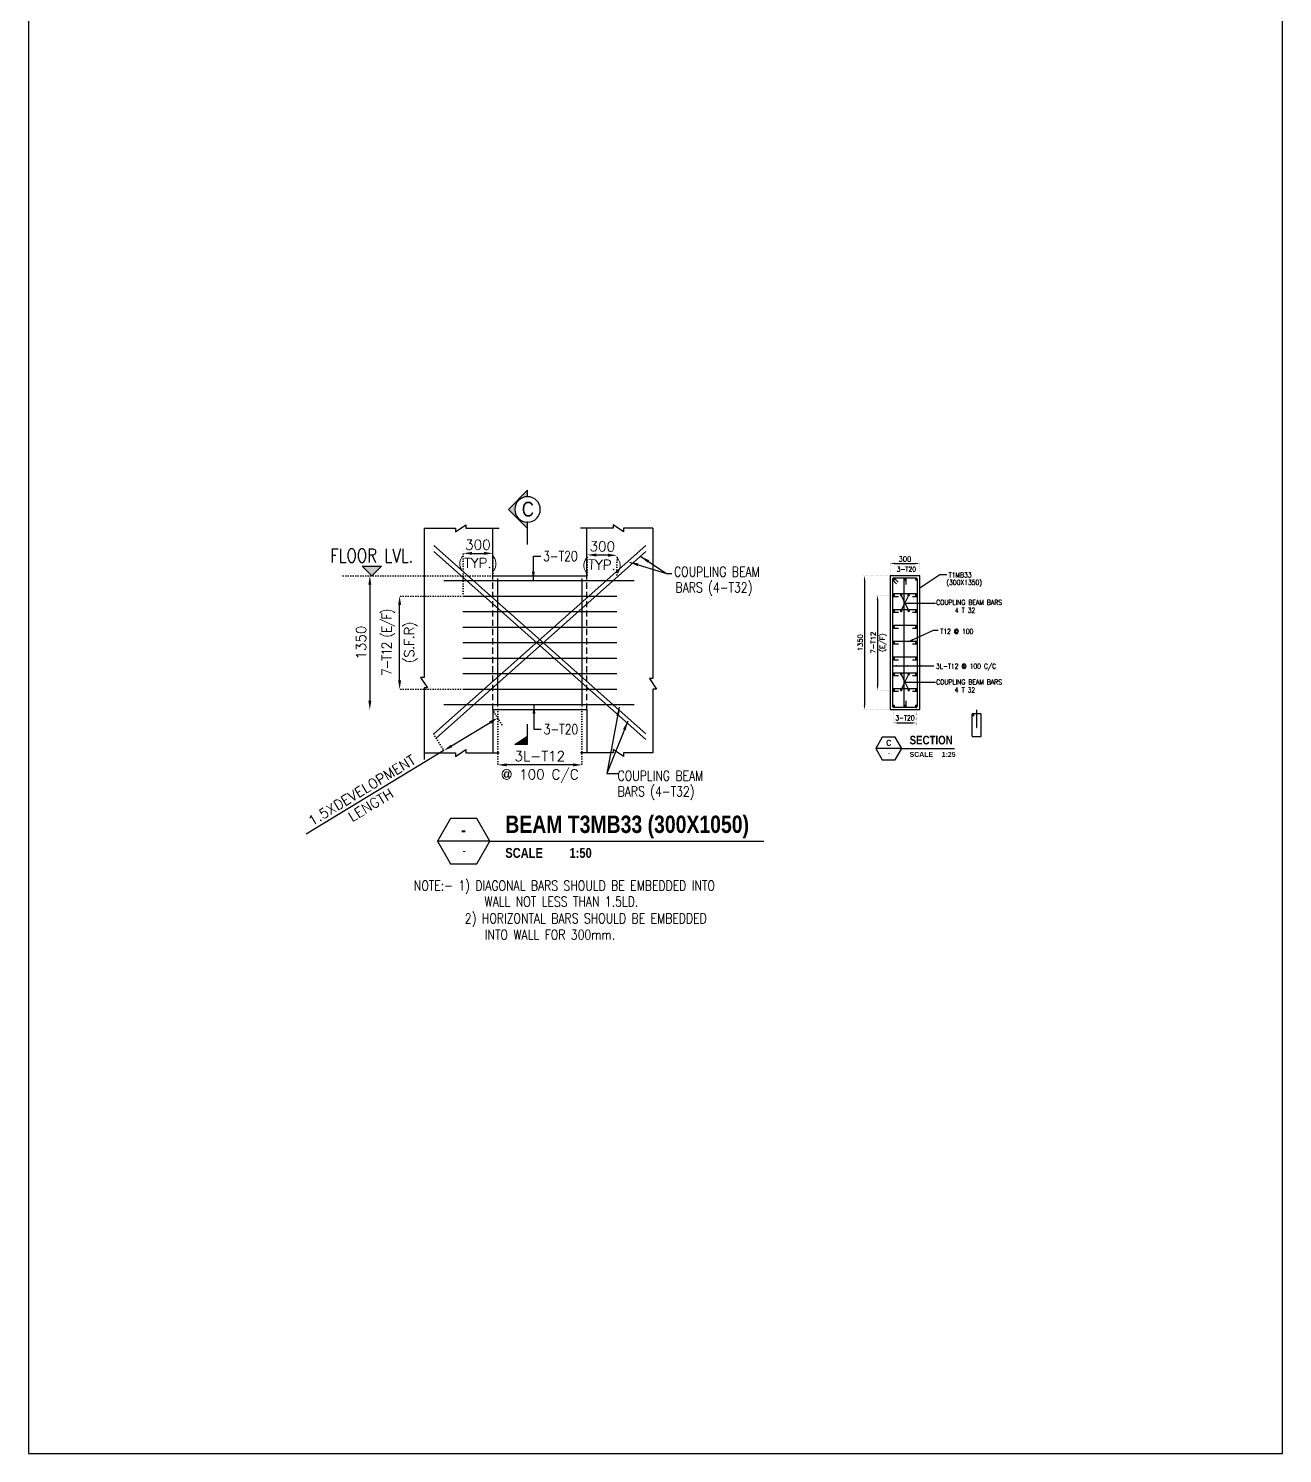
# Model space of a CAD drawing. Header units: millimetres. Extents: x 3265265 to 3333875, y 917954 to 997286.
# Drawn here: x 3321236 to 3333875, y 917954 to 932317 of the extents above; entities that cross this region are included whole.
import ezdxf
from ezdxf.enums import TextEntityAlignment as Align

# ---------------------------------------------------------------- set-up
doc = ezdxf.new("R2010")
doc.units = ezdxf.units.MM
doc.header["$LTSCALE"] = 100
doc.header["$MEASUREMENT"] = 0
doc.linetypes.add('DOT', pattern=[0.25, 0, -0.25])
doc.linetypes.add('HIDDEN', pattern=[0.375, 0.25, -0.125])
for name, color, linetype in [('A-REFR-TITL-100', 2, 'Continuous'), ('bar text', 3, 'Continuous'), ('Concrete Line', 2, 'Continuous'), ('COVER', 2, 'Continuous'), ('CUT', 9, 'Continuous'), ('DIM', 11, 'Continuous'), ('DOTED LINE', 7, 'DOT'), ('REINF', 4, 'Continuous'), ('Reinforcement', 4, 'Continuous'), ('RET. WALL', 6, 'Continuous'), ('S-Refr-Sect', 2, 'Continuous'), ('SYMBOL', 1, 'Continuous'), ('TEXT', 3, 'Continuous')]:
    doc.layers.add(name, color=color, linetype=linetype)
doc.styles.add('ARIAL', font='arial.ttf', dxfattribs={"width": 0.8})
doc.styles.add('ARIAL-TITLE', font='arialbd.ttf')
doc.styles.add('romance', font='romans.shx')
doc.styles.add('romand', font='simplex.shx', dxfattribs={"width": 0.8})
doc.styles.add('ROMANS', font='romans.shx', dxfattribs={"width": 0.8})
doc.dimstyles.new('25T', dxfattribs={"dimscale": 0.25, "dimtxt": 200, "dimasz": 180, "dimexe": 50, "dimexo": 50, "dimgap": 75, "dimtad": 1, "dimdec": 0, "dimzin": 0, "dimdsep": 46, "dimtxsty": 'romance', "dimcen": 0.09, "dimdle": 150, "dimclrd": 11, "dimclre": 11, "dimclrt": 2, "dimadec": 0, "dimazin": 0, "dimtfac": 1, "dimtdec": 0, "dimtofl": 0, "dimtmove": 0, "dimatfit": 3, "dimfxl": 1, "dimtolj": 1, "dimtzin": 0, "dimarcsym": 0})
doc.dimstyles.new('50T', dxfattribs={"dimscale": 0.5, "dimtxt": 200, "dimasz": 180, "dimexe": 50, "dimexo": 50, "dimgap": 75, "dimtad": 1, "dimdec": 0, "dimzin": 0, "dimdsep": 46, "dimtxsty": 'romance', "dimcen": 0.09, "dimdle": 150, "dimclrd": 11, "dimclre": 11, "dimclrt": 2, "dimadec": 0, "dimazin": 0, "dimtfac": 1, "dimtdec": 0, "dimtmove": 0, "dimatfit": 3, "dimfxl": 1, "dimtolj": 1, "dimtzin": 0, "dimarcsym": 0})

# ---------------------------------------------------------------- blocks, each defined once
blk = doc.blocks.new('S-Ref 2')
at = {"layer": 'A-REFR-TITL-100', "linetype": 'Continuous'}
blk.add_line((0, 0), (-10.5, 0), dxfattribs=at)
blk.add_lwpolyline([(0, 0), (-2.62, 4.55), (-7.87, 4.55), (-10.5, 0), (-7.87, -4.55), (-2.62, -4.55)], close=True, dxfattribs=at)
at = {"layer": 'A-REFR-TITL-100', "color": 4, "style": 'ARIAL-TITLE'}
for tag, p, height in [('TITLE1', (3.15, 6.56), 3.5), ('TITLE2', (3.15, 1.66), 3.5), ('SCALE1', (3.15, -3.36), 2.1), ('SCALE2', (17.35, -3.36), 2.1)]:
    blk.add_attdef(tag, p, '', height=height, dxfattribs=at)
at = {"layer": 'A-REFR-TITL-100', "color": 4, "linetype": 'Continuous', "style": 'ARIAL-TITLE'}
blk.add_attdef('DRWG-NO', text='', height=2.8, dxfattribs=at).set_placement((-5.26, 2.28), align=Align.MIDDLE)
at = {"layer": 'A-REFR-TITL-100', "color": 4, "linetype": 'Continuous', "style": 'ARIAL', "width": 0.8}
blk.add_attdef('DRAWING-REF', text='', height=1.4, dxfattribs=at).set_placement((-5.14, -1.89), align=Align.MIDDLE)
blk = doc.blocks.new('*D2672')
at = {"layer": 'DIM', "color": 11, "linetype": 'DOT', "lineweight": -2, "transparency": 16777216}
for p, q in [((3325965, 925457), (3325965, 924870)), ((3326814, 925457), (3326814, 924870))]:
    blk.add_line(p, q, dxfattribs=at)
at = {"layer": 'DIM', "color": 11, "linetype": 'ByBlock', "lineweight": -2, "transparency": 16777216}
blk.add_line((3326724, 924895), (3326055, 924895), dxfattribs=at)
at = {"layer": 'DIM', "color": 11, "transparency": 16777216}
for points in [[(3326055, 924910), (3326055, 924880), (3325965, 924895)], [(3326724, 924880), (3326724, 924910), (3326814, 924895)]]:
    blk.add_solid(points, dxfattribs=at)
at = {"layer": 'DIM', "color": 2, "transparency": 16777216, "char_height": 100, "attachment_point": 5, "style": 'romance'}
for s, insert in [('\\A1;3L-T12', (3326389, 924983)), ('\\A1;@ 100 C/C', (3326389, 924782))]:
    blk.add_mtext(s, dxfattribs=dict(at, insert=insert))
blk = doc.blocks.new('A$C40977718')
at = {"layer": 'SYMBOL'}
blk.add_hatch(color=7, dxfattribs=at).paths.add_polyline_path([(650, 0), (844, 194), (455, 194)])
at = {"layer": 'SYMBOL', "color": 7}
blk.add_lwpolyline([(844, 194), (455, 194), (650, 0), (844, 194)], dxfattribs=at)
at = {"layer": 'SYMBOL', "style": 'romand', "width": 0.8}
for p in [(650, 799), (650, 406)]:
    blk.add_attdef('LEVEL-1', text='', height=275, dxfattribs=at).set_placement(p, align=Align.MIDDLE)
blk = doc.blocks.new('SEC-END')
at = {"linetype": 'Continuous'}
for p, q in [((-300, 0), (0, 200)), ((0, 0), (-300, 0))]:
    blk.add_line(p, q, dxfattribs=at)
blk.add_solid([(-300, 0), (0, 0), (-300, 0), (0, 200)], dxfattribs=at)
blk = doc.blocks.new('SEC-T1')
at = {"layer": 'S-Refr-Sect', "linetype": 'Continuous'}
blk.add_line((0, 4.84), (0, 0), dxfattribs=at)
at = {"layer": 'S-Refr-Sect', "extrusion": (0, 0, -1), "xscale": 0.009999999999998002, "yscale": 0.009999999999998002, "zscale": -0.01, "rotation": 180}
blk.add_blockref('SEC-END', (0, 4.84), dxfattribs=at)
blk = doc.blocks.new('A-SEC-REF-ARROW')
at = {"layer": 'S-Refr-Sect'}
h = blk.add_hatch(color=11, dxfattribs=at)
edge = h.paths.add_edge_path()
edge.add_line((0, 904), (0, 600))
edge.add_arc((0, 0), 600, 90, 180)
edge.add_arc((0, 0), 600, 180, 270)
edge.add_line((0, -600), (0, -904))
edge.add_line((0, -904), (-904, 0))
edge.add_line((-904, 0), (0, 904))
at = {"layer": 'S-Refr-Sect', "color": 11, "linetype": 'Continuous', "ltscale": 100}
for p, q in [((-904, 0), (0, 904)), ((0, 904), (0, 600)), ((0, -904), (-904, 0)), ((0, -600), (0, -904))]:
    blk.add_line(p, q, dxfattribs=at)
at = {"layer": 'S-Refr-Sect', "color": 2, "linetype": 'Continuous'}
blk.add_circle((0, 0), 600, dxfattribs=at)
blk = doc.blocks.new('SECTION')
at = {"layer": 'SYMBOL', "color": 2, "linetype": 'Continuous'}
blk.add_line((1582547, -157327), (1583086, -157327), dxfattribs=at)
at = {"layer": 'SYMBOL', "ltscale": 800, "xscale": -0.500000000299394, "yscale": 0.5000000005322244, "zscale": 0.5, "rotation": 89.96648996946365}
blk.add_blockref('A-SEC-REF-ARROW', (1583371, -157327), dxfattribs=at)
at = {"layer": 'SYMBOL', "color": 1, "linetype": 'Continuous', "style": 'ARIAL', "width": 0.8}
blk.add_attdef('1', text='', height=350, dxfattribs=at).set_placement((1583359, -157334), align=Align.MIDDLE)
blk = doc.blocks.new('*D2673')
at = {"layer": 'DIM', "color": 11, "linetype": 'DOT', "lineweight": -2, "transparency": 16777216}
for p, q in [((3325615, 926621), (3325615, 927052)), ((3325915, 926827), (3325915, 927052))]:
    blk.add_line(p, q, dxfattribs=at)
at = {"layer": 'DIM', "color": 11, "linetype": 'ByBlock', "lineweight": -2, "transparency": 16777216}
blk.add_line((3325705, 927027), (3325825, 927027), dxfattribs=at)
at = {"layer": 'DIM', "color": 11, "transparency": 16777216}
for points in [[(3325705, 927042), (3325705, 927012), (3325615, 927027)], [(3325825, 927012), (3325825, 927042), (3325915, 927027)]]:
    blk.add_solid(points, dxfattribs=at)
at = {"layer": 'DIM', "color": 2, "transparency": 16777216, "char_height": 100, "attachment_point": 5, "style": 'romance'}
for s, insert in [('\\A1;300', (3325765, 927114)), ('\\A1;(TYP.)', (3325765, 926913))]:
    blk.add_mtext(s, dxfattribs=dict(at, insert=insert))
blk = doc.blocks.new('*D2674')
at = {"layer": 'DIM', "color": 11, "linetype": 'DOT', "lineweight": -2, "transparency": 16777216}
for p, q in [((3325590, 926596), (3324951, 926596)), ((3325590, 925658), (3324951, 925658))]:
    blk.add_line(p, q, dxfattribs=at)
at = {"layer": 'DIM', "color": 11, "lineweight": -2, "transparency": 16777216}
blk.add_line((3324976, 925748), (3324976, 926506), dxfattribs=at)
at = {"layer": 'DIM', "color": 11, "transparency": 16777216}
for points in [[(3324991, 926506), (3324961, 926506), (3324976, 926596)], [(3324961, 925748), (3324991, 925748), (3324976, 925658)]]:
    blk.add_solid(points, dxfattribs=at)
at = {"layer": 'DIM', "color": 2, "transparency": 16777216, "char_height": 100, "attachment_point": 5, "rotation": 90, "style": 'romance'}
for s, insert in [('\\A1;{\\T0.8;\\W0.9;\\C3;7-T12 (E/F)', (3324862, 926127)), ('\\A1;\\T0.9;(S.F.R)}', (3325089, 926127))]:
    blk.add_mtext(s, dxfattribs=dict(at, insert=insert))
blk = doc.blocks.new('*D2675')
at = {"layer": 'DIM', "color": 11, "linetype": 'DOT', "lineweight": -2, "transparency": 16777216}
for p, q in [((3326865, 926812), (3326868, 927037)), ((3327165, 926812), (3327168, 927032))]:
    blk.add_line(p, q, dxfattribs=at)
at = {"layer": 'DIM', "color": 11, "linetype": 'ByBlock', "lineweight": -2, "transparency": 16777216}
blk.add_line((3327078, 927008), (3326958, 927010), dxfattribs=at)
at = {"layer": 'DIM', "color": 11, "transparency": 16777216}
for points in [[(3326958, 927025), (3326958, 926995), (3326868, 927012)], [(3327078, 926993), (3327078, 927023), (3327168, 927007)]]:
    blk.add_solid(points, dxfattribs=at)
at = {"layer": 'DIM', "color": 2, "transparency": 16777216, "char_height": 100, "attachment_point": 5, "rotation": 359.03, "style": 'romance'}
for s, insert in [('\\A1;300', (3327019, 927097)), ('\\A1;(TYP.)', (3327016, 926895))]:
    blk.add_mtext(s, dxfattribs=dict(at, insert=insert))
blk = doc.blocks.new('*D2676')
at = {"layer": 'DIM', "color": 11, "linetype": 'DOT', "lineweight": -2, "ltscale": 0.5, "transparency": 16777216}
for p, q in [((3329919, 926815), (3329919, 926938)), ((3330219, 926815), (3330219, 926938))]:
    blk.add_line(p, q, dxfattribs=at)
at = {"layer": 'DIM', "color": 11, "linetype": 'ByBlock', "lineweight": -2, "ltscale": 0.5, "transparency": 16777216}
blk.add_line((3329964, 926925), (3330174, 926925), dxfattribs=at)
at = {"layer": 'DIM', "color": 11, "transparency": 16777216}
for points in [[(3329964, 926933), (3329964, 926918), (3329919, 926925)], [(3330174, 926918), (3330174, 926933), (3330219, 926925)]]:
    blk.add_solid(points, dxfattribs=at)
at = {"layer": 'DIM', "color": 2, "transparency": 16777216, "insert": (3330069, 926969), "char_height": 50, "attachment_point": 5, "style": 'romance'}
blk.add_mtext('\\A1;300', dxfattribs=at)
blk = doc.blocks.new('*D2677')
at = {"layer": 'DIM', "color": 11, "linetype": 'DOT', "lineweight": -2, "ltscale": 0.5, "transparency": 16777216}
for p, q in [((3329957, 925477), (3329957, 925305)), ((3330182, 925471), (3330182, 925305))]:
    blk.add_line(p, q, dxfattribs=at)
at = {"layer": 'DIM', "color": 11, "linetype": 'ByBlock', "lineweight": -2, "ltscale": 0.5, "transparency": 16777216}
blk.add_line((3330002, 925318), (3330137, 925318), dxfattribs=at)
at = {"layer": 'DIM', "color": 11, "transparency": 16777216}
for points in [[(3330002, 925325), (3330002, 925310), (3329957, 925318)], [(3330137, 925310), (3330137, 925325), (3330182, 925318)]]:
    blk.add_solid(points, dxfattribs=at)
blk = doc.blocks.new('*D2678')
at = {"layer": 'DIM', "color": 11, "linetype": 'DOT', "lineweight": -2, "ltscale": 0.5, "transparency": 16777216}
for p, q in [((3329907, 926802), (3329649, 926802)), ((3329907, 925452), (3329649, 925452))]:
    blk.add_line(p, q, dxfattribs=at)
at = {"layer": 'DIM', "color": 11, "linetype": 'ByBlock', "lineweight": -2, "ltscale": 0.5, "transparency": 16777216}
blk.add_line((3329661, 926757), (3329661, 925497), dxfattribs=at)
at = {"layer": 'DIM', "color": 11, "transparency": 16777216}
for points in [[(3329669, 926757), (3329654, 926757), (3329661, 926802)], [(3329654, 925497), (3329669, 925497), (3329661, 925452)]]:
    blk.add_solid(points, dxfattribs=at)
at = {"layer": 'DIM', "color": 2, "transparency": 16777216, "insert": (3329618, 926127), "char_height": 50, "attachment_point": 5, "rotation": 90, "style": 'romance'}
blk.add_mtext('\\A1;1350', dxfattribs=at)
blk = doc.blocks.new('*D2679')
at = {"layer": 'DIM', "color": 11, "linetype": 'DOT', "lineweight": -2, "ltscale": 0.5, "transparency": 16777216}
for p, q in [((3329944, 926605), (3329780, 926605)), ((3329944, 925649), (3329780, 925649))]:
    blk.add_line(p, q, dxfattribs=at)
at = {"layer": 'DIM', "color": 11, "linetype": 'ByBlock', "lineweight": -2, "ltscale": 0.5, "transparency": 16777216}
blk.add_line((3329792, 926560), (3329792, 925694), dxfattribs=at)
at = {"layer": 'DIM', "color": 11, "transparency": 16777216}
for points in [[(3329800, 926560), (3329785, 926560), (3329792, 926605)], [(3329785, 925694), (3329800, 925694), (3329792, 925649)]]:
    blk.add_solid(points, dxfattribs=at)
at = {"layer": 'DIM', "color": 2, "transparency": 16777216, "char_height": 50, "attachment_point": 5, "rotation": 90, "style": 'romance'}
for s, insert in [('\\A1;7-T12', (3329749, 926127)), ('\\A1;(E/F)', (3329849, 926127))]:
    blk.add_mtext(s, dxfattribs=dict(at, insert=insert))
blk = doc.blocks.new('*D2680')
at = {"layer": 'DIM', "color": 11, "linetype": 'DOT', "lineweight": -2, "transparency": 16777216}
for p, q in [((3324674, 926802), (3324651, 926802)), ((3324674, 925452), (3324651, 925452))]:
    blk.add_line(p, q, dxfattribs=at)
at = {"layer": 'DIM', "color": 11, "linetype": 'ByBlock', "lineweight": -2, "transparency": 16777216}
blk.add_line((3324676, 926712), (3324676, 925542), dxfattribs=at)
at = {"layer": 'DIM', "color": 11, "transparency": 16777216}
for points in [[(3324691, 926712), (3324661, 926712), (3324676, 926802)], [(3324661, 925542), (3324691, 925542), (3324676, 925452)]]:
    blk.add_solid(points, dxfattribs=at)
at = {"layer": 'DIM', "color": 2, "transparency": 16777216, "insert": (3324588, 926127), "char_height": 100, "attachment_point": 5, "rotation": 90, "style": 'romance'}
blk.add_mtext('\\A1;1350', dxfattribs=at)
blk = doc.blocks.new('*D2681')
at = {"layer": 'DIM', "color": 11, "lineweight": -2, "transparency": 16777216}
for p, q in [((3325499, 925086), (3325888, 925322)), ((3325422, 925039), (3324035, 924198))]:
    blk.add_line(p, q, dxfattribs=at)
at = {"layer": 'DIM', "color": 11, "linetype": 'DOT', "lineweight": -2, "transparency": 16777216}
for p, q in [((3325966, 925367), (3325978, 925347)), ((3325423, 925038), (3325435, 925018))]:
    blk.add_line(p, q, dxfattribs=at)
at = {"layer": 'DIM', "color": 11, "transparency": 16777216}
for points in [[(3325896, 925309), (3325880, 925335), (3325965, 925369)], [(3325491, 925099), (3325506, 925073), (3325422, 925039)]]:
    blk.add_solid(points, dxfattribs=at)
at = {"layer": 'DIM', "color": 2, "transparency": 16777216, "char_height": 100, "attachment_point": 5, "rotation": 31.2332, "style": 'romance'}
for s, insert in [('\\A1;1.5XDEVELOPMENT ', (3324594, 924639)), ('\\A1;LENGTH', (3324685, 924490))]:
    blk.add_mtext(s, dxfattribs=dict(at, insert=insert))

msp = doc.modelspace()

# ---------------------------------------------------------------- linework, layer by layer
at = {"layer": 'A-REFR-TITL-100', "linetype": 'Continuous'}
for p, q in [((3330037.5, 925059.7, 0.9), (3330570.3, 925059.7, 0.9)), ((3325883.8, 924126), (3328647.2, 924126))]:
    msp.add_line(p, q, dxfattribs=at)
at = {"layer": 'Concrete Line', "elevation": 0.7}
msp.add_lwpolyline([(3329919.3, 925452.2), (3330219.3, 925452.2), (3330219.3, 926802.2), (3329919.3, 926802.2)], close=True, dxfattribs=at)
at = {"layer": 'COVER'}
for p, q in [((3325914.6, 926802.2, 0.6), (3325914.6, 927279.8, 0.5)), ((3326864.3, 926802.2, 0.6), (3326864.3, 927279.8, 0.5)), ((3325914.6, 925452.2, 0.5), (3325914.6, 925016.2, 0.5)), ((3326864.3, 925452.2, 0.5), (3326864.3, 925016.2, 0.5))]:
    msp.add_line(p, q, dxfattribs=at)
at = {"layer": 'COVER', "linetype": 'HIDDEN', "ltscale": 2.5}
for p, q in [((3325914.6, 925452.2, 0.4), (3325914.6, 926802.2, 0.6)), ((3326864.3, 925452.2, 0.5), (3326864.3, 926802.2, 0.6))]:
    msp.add_line(p, q, dxfattribs=at)
at = {"layer": 'COVER', "elevation": 0.7}
for points in [[(3325914.6, 926802.2), (3326864.3, 926802.2)], [(3325914.6, 925452.2), (3326864.3, 925452.2)]]:
    msp.add_lwpolyline(points, dxfattribs=at)
at = {"layer": 'CUT', "elevation": 0.5}
for points in [[(3325222.6, 927279.8), (3325222.6, 925775.6), (3325187.6, 925775.6), (3325257.6, 925670.6), (3325222.6, 925670.6), (3325222.6, 924947.8)], [(3325222.6, 927279.8), (3325537.9, 927279.8), (3325537.9, 927244.8), (3325642.9, 927314.8), (3325642.9, 927279.8), (3325978.3, 927279.8)], [(3327529.6, 927279.8), (3327232.2, 927279.8), (3327232.2, 927244.8), (3327127.2, 927314.8), (3327127.2, 927279.8), (3326800.6, 927279.8)], [(3327529.6, 927279.8), (3327529.6, 925764.9), (3327494.6, 925764.9), (3327564.6, 925659.9), (3327529.6, 925659.9), (3327529.6, 925016.2)], [(3325222.6, 925016.2), (3325537.9, 925016.2), (3325537.9, 924981.2), (3325642.9, 925051.2), (3325642.9, 925016.2), (3325978.3, 925016.2)], [(3327529.6, 925016.2), (3327232.2, 925016.2), (3327232.2, 924981.2), (3327127.2, 925051.2), (3327127.2, 925016.2), (3326800.6, 925016.2)]]:
    msp.add_lwpolyline(points, dxfattribs=at)
at = {"layer": 'DIM'}
for p, q in [((3330031.8, 926605.3, 0.7), (3330069.3, 926525.7, 0.7)), ((3330069.3, 926525.7, 0.7), (3330106.8, 926605.3, 0.7)), ((3330031.8, 926446.1, 0.7), (3330069.3, 926525.7, 0.7)), ((3330069.3, 926525.7, 0.7), (3330106.8, 926446.1, 0.7)), ((3330031.8, 925808.5, 0.7), (3330069.3, 925728.8, 0.7)), ((3330031.8, 925649.2, 0.7), (3330069.3, 925728.8, 0.7)), ((3330069.3, 925728.8, 0.7), (3330106.8, 925808.5, 0.7)), ((3330069.3, 925728.8, 0.7), (3330106.8, 925649.2, 0.7))]:
    msp.add_line(p, q, dxfattribs=at)
at = {"layer": 'DOTED LINE'}
msp.add_line((3325914.6, 926802.2, 0.6), (3324381.5, 926802.2, 0.5), dxfattribs=at)
for points, elevation in [([(3325914.6, 925452.2), (3326030.5, 925260.9)], 0.4), ([(3325319.6, 925207.4), (3325435.5, 925016.2)], 0.5)]:
    msp.add_lwpolyline(points, dxfattribs=dict(at, elevation=elevation))
at = {"layer": 'REINF', "color": 1}
for p, q in [((3325964.6, 925482.2, 0.1), (3325964.6, 926772.2, 0.1)), ((3326814.3, 925482.2, 0.5), (3326814.3, 926772.2, 0.5))]:
    msp.add_line(p, q, dxfattribs=at)
at = {"layer": 'Reinforcement'}
for p, q in [((3325319.6, 927105, 0.7), (3327459.3, 925207.4, 0.5)), ((3327459.3, 927105, 0.7), (3325319.6, 925207.4, 0.5)), ((3325319.6, 927047, 0.7), (3327459.3, 925149.4, 0.5)), ((3327459.3, 927047, 0.7), (3325345.3, 925165, 0.5)), ((3325614.6, 926596, 0.7), (3327165.3, 926596, 0.7)), ((3325614.6, 926439.7, 0.8), (3327165.3, 926439.7, 0.8)), ((3325614.6, 926283.5, 0.8), (3327165.3, 926283.5, 0.8)), ((3325614.6, 926127.2, 0.8), (3327165.3, 926127.2, 0.8)), ((3325614.6, 925971, 0.8), (3327165.3, 925971, 0.8)), ((3325614.6, 925814.7, 0.8), (3327165.3, 925814.7, 0.8)), ((3325614.6, 925658.5, 0.7), (3327165.3, 925658.5, 0.7))]:
    msp.add_line(p, q, dxfattribs=at)
for points, elevation in [([(3325422.3, 926752.2), (3327341.5, 926752.2)], 0.8), ([(3325422.3, 925502.2), (3327341.5, 925502.2)], 0.7)]:
    msp.add_lwpolyline(points, dxfattribs=dict(at, elevation=elevation))
at = {"layer": 'Reinforcement', "elevation": 0.7}
for points in [[(3329956.8, 925477.2), (3330181.8, 925477.2, 0.4142136), (3330194.3, 925489.7), (3330194.3, 926764.7, 0.4142136), (3330181.8, 926777.2), (3329956.8, 926777.2, 0.4142136), (3329944.3, 926764.7), (3329944.3, 925489.7, 0.4142136)], [(3330749.5, 925182.2), (3330833.8, 925182.2, 0.4142136), (3330838.5, 925186.9), (3330838.5, 925404.1, 0.4142136), (3330833.8, 925408.8), (3330749.5, 925408.8, 0.4142136), (3330744.8, 925404.1), (3330744.8, 925186.9, 0.4142136)]]:
    msp.add_lwpolyline(points, format="xyb", close=True, dxfattribs=at)
at = {"layer": 'Reinforcement', "const_width": 12.5, "elevation": 0.7, "flags": 128}
for points in [[(3329950.5, 926764.7, 1), (3329963, 926764.7, 1)], [(3330063, 926764.7, 1), (3330075.5, 926764.7, 1)], [(3330188, 926764.7, -1), (3330175.5, 926764.7, -1)], [(3329950.5, 926605.3, 1), (3329963, 926605.3, 1)], [(3330025.5, 926605.3, 1), (3330038, 926605.3, 1)], [(3330100.5, 926605.3, 1), (3330113, 926605.3, 1)], [(3330188, 926605.3, -1), (3330175.5, 926605.3, -1)], [(3329950.5, 926446, 1), (3329963, 926446, 1)], [(3330025.5, 926446.1, -1), (3330038, 926446.1, -1)], [(3330100.5, 926446.1, -1), (3330113, 926446.1, -1)], [(3330188, 926446, -1), (3330175.5, 926446, -1)], [(3329950.5, 926286.6, 1), (3329963, 926286.6, 1)], [(3330188, 926286.6, -1), (3330175.5, 926286.6, -1)], [(3329950.5, 926127.2, 1), (3329963, 926127.2, 1)], [(3330188, 926127.2, -1), (3330175.5, 926127.2, -1)], [(3329950.5, 925967.8, 1), (3329963, 925967.8, 1)], [(3330188, 925967.8, -1), (3330175.5, 925967.8, -1)], [(3329950.5, 925808.5, 1), (3329963, 925808.5, 1)], [(3330025.5, 925808.5, 1), (3330038, 925808.5, 1)], [(3330100.5, 925808.5, 1), (3330113, 925808.5, 1)], [(3330188, 925808.5, -1), (3330175.5, 925808.5, -1)], [(3329950.5, 925649.2, 1), (3329963, 925649.2, 1)], [(3330025.5, 925649.2, -1), (3330038, 925649.2, -1)], [(3330100.5, 925649.2, -1), (3330113, 925649.2, -1)], [(3330188, 925649.2, -1), (3330175.5, 925649.2, -1)], [(3329950.5, 925489.7, -1), (3329963, 925489.7, -1)], [(3330063, 925489.7, -1), (3330075.5, 925489.7, -1)], [(3330188, 925489.7, 1), (3330175.5, 925489.7, 1)]]:
    msp.add_lwpolyline(points, format="xyb", close=True, dxfattribs=at)
at = {"layer": 'Reinforcement', "elevation": 0.7, "flags": 128}
for points in [[(3330000.9, 926738.3), (3329965.6, 926773.5, 0.4142136), (3329947.9, 926773.5, 0.4142136), (3329947.9, 926755.9), (3329983.2, 926720.6)], [(3330081.8, 926714.8), (3330081.8, 926764.7, 0.4142136), (3330069.3, 926777.2, 0.4142136), (3330056.8, 926764.7), (3330056.8, 925489.7, 0.4142136), (3330069.3, 925477.2, 0.4142136), (3330081.8, 925489.7), (3330081.8, 925539.6)], [(3330766, 925394.2), (3330752.8, 925407.4, 0.4142136), (3330746.2, 925407.4, 0.4142136), (3330746.2, 925400.8), (3330759.4, 925387.5)], [(3330795, 925431.8), (3330795, 925444.3, 0.4142136), (3330791.9, 925447.4, 0.4142136), (3330788.8, 925444.3), (3330788.8, 925275.5, 0.4142136), (3330791.9, 925272.4, 0.4142136), (3330795, 925275.5), (3330795, 925288)]]:
    msp.add_lwpolyline(points, format="xyb", dxfattribs=at)
at = {"layer": 'Reinforcement', "elevation": 0.7}
for points in [[(3330144.6, 926592.8), (3330181.8, 926592.8, 0.4142136), (3330194.3, 926605.3), (3330194.3, 926605.3, 0.4142136), (3330181.8, 926617.8), (3329956.8, 926617.8, 0.4142136), (3329944.3, 926605.3), (3329944.3, 926605.3, 0.4142136), (3329956.8, 926592.8), (3330005.9, 926592.8)], [(3330144.6, 926433.5), (3330181.8, 926433.5, 0.4142136), (3330194.3, 926446), (3330194.3, 926446, 0.4142136), (3330181.8, 926458.5), (3329956.8, 926458.5, 0.4142136), (3329944.3, 926446), (3329944.3, 926446, 0.4142136), (3329956.8, 926433.5), (3330005.9, 926433.5)], [(3330144.6, 926274.1), (3330181.8, 926274.1, 0.4142136), (3330194.3, 926286.6), (3330194.3, 926286.6, 0.4142136), (3330181.8, 926299.1), (3329956.8, 926299.1, 0.4142136), (3329944.3, 926286.6), (3329944.3, 926286.6, 0.4142136), (3329956.8, 926274.1), (3330005.9, 926274.1)], [(3330144.6, 926114.7), (3330181.8, 926114.7, 0.4142136), (3330194.3, 926127.2), (3330194.3, 926127.2, 0.4142136), (3330181.8, 926139.7), (3329956.8, 926139.7, 0.4142136), (3329944.3, 926127.2), (3329944.3, 926127.2, 0.4142136), (3329956.8, 926114.7), (3330005.9, 926114.7)], [(3330144.6, 925955.3), (3330181.8, 925955.3, 0.4142136), (3330194.3, 925967.8), (3330194.3, 925967.8, 0.4142136), (3330181.8, 925980.3), (3329956.8, 925980.3, 0.4142136), (3329944.3, 925967.8), (3329944.3, 925967.8, 0.4142136), (3329956.8, 925955.3), (3330005.9, 925955.3)], [(3330144.6, 925796), (3330181.8, 925796, 0.4142136), (3330194.3, 925808.5), (3330194.3, 925808.5, 0.4142136), (3330181.8, 925821), (3329956.8, 925821, 0.4142136), (3329944.3, 925808.5), (3329944.3, 925808.5, 0.4142136), (3329956.8, 925796), (3330005.9, 925796)], [(3330144.6, 925636.7), (3330181.8, 925636.7, 0.4142136), (3330194.3, 925649.2), (3330194.3, 925649.2, 0.4142136), (3330181.8, 925661.7), (3329956.8, 925661.7, 0.4142136), (3329944.3, 925649.2), (3329944.3, 925649.2, 0.4142136), (3329956.8, 925636.7), (3330005.9, 925636.7)]]:
    msp.add_lwpolyline(points, format="xyb", dxfattribs=at)
at = {"layer": 'RET. WALL'}
msp.add_lwpolyline([(3333874.7, 940580), (3321235.5, 940580), (3321235.5, 917954.5), (3333874.7, 917954.5)], close=True, dxfattribs=at)

# ---------------------------------------------------------------- block references
ref = msp.add_blockref('S-Ref 2', (3330037.5, 925059.7, 0.9), dxfattribs=dict(xscale=25, yscale=25, zscale=25))
ref.add_attrib('TITLE2', 'SECTION', (3330116.2, 925101.1, 0.9), dxfattribs={"layer": 'A-REFR-TITL-100', "color": 4, "height": 87.5, "style": 'ARIAL-TITLE', "width": 0.8})
ref.add_attrib('SCALE1', 'SCALE', (3330116.2, 924975.6, 0.9), dxfattribs={"layer": 'A-REFR-TITL-100', "color": 4, "height": 50, "style": 'ARIAL-TITLE', "width": 0.8})
ref.add_attrib('SCALE2', '1:25', (3330440, 924975.6, 0.9), dxfattribs={"layer": 'A-REFR-TITL-100', "color": 4, "height": 50, "style": 'ARIAL-TITLE', "width": 0.8})
ref.add_attrib('DRWG-NO', 'C', dxfattribs={"layer": 'A-REFR-TITL-100', "color": 4, "linetype": 'Continuous', "height": 62.5, "style": 'ARIAL-TITLE', "width": 0.8}).set_placement((3329906.1, 925116.6, 0.9), align=Align.MIDDLE)
ref.add_attrib('DRAWING-REF', '-', dxfattribs={"layer": 'A-REFR-TITL-100', "color": 4, "linetype": 'Continuous', "height": 37.5, "style": 'ARIAL', "width": 0.8}).set_placement((3329908.9, 925012.4, 0.9), align=Align.MIDDLE)
ref = msp.add_blockref('S-Ref 2', (3325883.8, 924126), dxfattribs=dict(xscale=50, yscale=50, zscale=50))
ref.add_attrib('TITLE2', 'BEAM T3MB33 (300X1050)', (3326041.3, 924208.9), dxfattribs={"layer": 'A-REFR-TITL-100', "color": 4, "height": 175, "style": 'ARIAL-TITLE', "width": 0.8})
ref.add_attrib('SCALE1', 'SCALE', (3326041.3, 923957.8), dxfattribs={"layer": 'A-REFR-TITL-100', "color": 4, "height": 100, "style": 'ARIAL-TITLE', "width": 0.8})
ref.add_attrib('SCALE2', '1:50', (3326688.8, 923957.8), dxfattribs={"layer": 'A-REFR-TITL-100', "color": 4, "height": 100, "style": 'ARIAL-TITLE', "width": 0.8})
ref.add_attrib('DRWG-NO', '-', dxfattribs={"layer": 'A-REFR-TITL-100', "color": 4, "linetype": 'Continuous', "height": 125, "style": 'ARIAL-TITLE', "width": 0.8}).set_placement((3325620.9, 924239.9), align=Align.MIDDLE)
ref.add_attrib('DRAWING-REF', '-', dxfattribs={"layer": 'A-REFR-TITL-100', "color": 4, "linetype": 'Continuous', "height": 75, "style": 'ARIAL', "width": 0.8}).set_placement((3325626.7, 924031.5), align=Align.MIDDLE)
at = {"layer": 'S-Refr-Sect'}
ref = msp.add_blockref('SECTION', (3259236.5, 248842.9, 1.6), dxfattribs=dict(at, xscale=0.4285714285635546, yscale=0.4285714285635546, zscale=0.4285714285635546, rotation=90.03350279126674))
ref.add_attrib('1', 'C', dxfattribs={"layer": 'SYMBOL', "color": 1, "linetype": 'Continuous', "height": 150, "style": 'ARIAL', "width": 0.8}).set_placement((3326268.7, 927472.6, 1.6), align=Align.MIDDLE)
at = {"layer": 'S-Refr-Sect', "xscale": -42.8571428579747, "yscale": 42.85714285681022, "zscale": 42.85714285714285, "rotation": 179.9999928096251}
msp.add_blockref('SEC-T1', (3326265.6, 925306.7, 1.7), dxfattribs=at)
at = {"layer": 'SYMBOL', "linetype": 'ByBlock'}
ref = msp.add_blockref('A$C40977718', (3325020.7, 926802.2, 0.6), dxfattribs=dict(at, xscale=-0.5, yscale=0.5, zscale=0.5))
ref.add_attrib('LEVEL-1', 'FLOOR LVL.', dxfattribs={"height": 137.5, "style": 'romand', "width": 0.8}).set_placement((3324695.9, 927005.3, 0.6), align=Align.MIDDLE)

# ---------------------------------------------------------------- texts
at = {"layer": 'bar text', "style": 'ROMANS', "width": 0.8}
for s, p in [('3-T20', (3326421.2, 926999.8, 0.7)), ('COUPLING BEAM', (3327741.7, 926841.4, 0.7)), ('BARS (4-T32)', (3327757, 926683.6, 0.7)), ('3-T20', (3326427.2, 925254.6, 0.7)), ('COUPLING BEAM', (3327173.2, 924785.5, 0.6)), ('BARS (4-T32)', (3327173.2, 924627.7, 0.6))]:
    msp.add_text(s, height=100, dxfattribs=at).set_placement(p, align=Align.MIDDLE_LEFT)
at = {"layer": 'TEXT', "style": 'ROMANS', "width": 0.8}
for p in [(3329986.8, 926867.8, 0.7), (3329972.2, 925368.8, 0.7)]:
    msp.add_text('3-T20', height=50, dxfattribs=at).set_placement(p, align=Align.MIDDLE_LEFT)
for s, p in [('T1MB33', (3330510.6, 926784.8, 0.7)), ('(300X1350)', (3330487.6, 926708.9, 0.7)), ('COUPLING BEAM BARS', (3330384.7, 926507.9, 0.7)), ('4 T 32', (3330571.7, 926428.2, 0.9)), ('T12 @ 100', (3330425.4, 926215, 0.5)), ('3L-T12 @ 100 C/C', (3330382, 925864.7, 0.7)), ('COUPLING BEAM BARS', (3330384.2, 925705.1, 1.4)), ('4 T 32', (3330571.2, 925625.5, 1.6))]:
    msp.add_text(s, height=50, dxfattribs=at).set_placement(p)
at = {"layer": 'TEXT', "color": 3, "extrusion": (7.48707e-06, 6.77814e-06, 1), "style": 'ROMANS', "width": 0.8}
for s, p in [('NOTE:- 1) DIAGONAL BARS SHOULD BE EMBEDDED INTO ', (3325119.6, 923628.7, 31.2)), ('WALL NOT LESS THAN 1.5LD.', (3325831.6, 923467.8, 31.2)), ('2) HORIZONTAL BARS SHOULD BE EMBEDDED ', (3325633.6, 923297.8, 31.2)), ('INTO WALL FOR 300mm.', (3325834.5, 923133.7, 31.2))]:
    msp.add_text(s, height=100, dxfattribs=at).set_placement(p)

# ---------------------------------------------------------------- dimensions: what is measured, and where the dimension line sits
at = {"layer": 'DIM', "linetype": 'ByBlock'}
for base, p1, p2, angle, text, picture, middle in [((3325914.6, 927026.9, 0.6), (3325614.6, 926596, 0.8), (3325914.6, 926802.2, 0.6), 180, '300\\X(TYP.)', '*D2673', (3325764.6, 927026.9, 0.6)), ((3326867.9, 927011.6, 0.7), (3327164.3, 926787, 0.8), (3326864.1, 926787, 0.7), 359.03002, '300\\X(TYP.)', '*D2675', (3327018, 927009.1, 0.7)), ((3325964.6, 924895.3, 0.7), (3326814.3, 925482.2, 0.5), (3325964.6, 925482.2, 0.1), 180, '3L-T12\\X@ 100 C/C', '*D2672', (3326389.4, 924895.3, 0.7))]:
    dim = msp.add_linear_dim(base=base, p1=p1, p2=p2, angle=angle, text=text, dimstyle='50T', dxfattribs=at)
    dim.commit()
    dim.dimension.update_dxf_attribs({"geometry": picture, "text_midpoint": middle, "dimtype": 160})
at = {"layer": 'DIM', "linetype": 'ByBlock', "ltscale": 0.5}
dim = msp.add_linear_dim(base=(3330219.3, 926925.4, 0.7), p1=(3329919.3, 926802.2, 0.7), p2=(3330219.3, 926802.2, 0.7), dimstyle='25T', dxfattribs=at)
dim.commit()
dim.dimension.update_dxf_attribs({"geometry": '*D2676', "text_midpoint": (3330069.3, 926969.2, 0.7)})
at = {"layer": 'DIM', "linetype": 'ByBlock'}
dim = msp.add_aligned_dim(p1=(3324698.9, 926802.2, 0.7), p2=(3324698.9, 925452.2, 0.7), distance=-23.3, dimstyle='50T', dxfattribs=at)
dim.commit()
dim.dimension.update_dxf_attribs({"geometry": '*D2680', "text_midpoint": (3324588.2, 926127.2)})
at = {"layer": 'DIM', "linetype": 'ByBlock', "ltscale": 0.5}
dim = msp.add_linear_dim(base=(3329661.5, 925452.2, 0.7), p1=(3329919.3, 926802.2, 0.7), p2=(3329919.3, 925452.2, 0.9), angle=90, dimstyle='25T', dxfattribs=at)
dim.commit()
dim.dimension.update_dxf_attribs({"geometry": '*D2678', "text_midpoint": (3329661.5, 926127.2, 0.7), "dimtype": 160})
at = {"layer": 'DIM'}
dim = msp.add_linear_dim(base=(3324975.6, 926596, 0.7), p1=(3325614.6, 925658.5, 0.7), p2=(3325614.6, 926596, 0.8), angle=90, text='{\\T0.8;\\W0.9;\\C3;7-T12 (E/F)\\X\\T0.9;(S.F.R)}', dimstyle='50T', override={"dimtxsty": 'romance', "dimtolj": 1}, dxfattribs=at)
dim.commit()
dim.dimension.update_dxf_attribs({"geometry": '*D2674', "text_midpoint": (3324975.6, 926127.2, 0.7), "dimtype": 160})
at = {"layer": 'DIM', "linetype": 'ByBlock', "ltscale": 0.5}
dim = msp.add_linear_dim(base=(3329792.3, 925649.2, 0.7), p1=(3329956.8, 926605.3, 0.7), p2=(3329956.8, 925649.2, 0.7), angle=90, text='7-T12\\X(E/F)', dimstyle='25T', override={"dimtxsty": 'romance', "dimtolj": 1}, dxfattribs=at)
dim.commit()
dim.dimension.update_dxf_attribs({"geometry": '*D2679', "text_midpoint": (3329792.3, 926127.2, 0.7), "dimtype": 160})
at = {"layer": 'DIM'}
dim = msp.add_linear_dim(base=(3325965.2, 925368.7), p1=(3325409.6, 925059, 0.5), p2=(3325953.2, 925388.6, 0.4), angle=31.23319, text='1.5XDEVELOPMENT \\XLENGTH', dimstyle='50T', dxfattribs=at)
dim.commit()
dim.dimension.update_dxf_attribs({"geometry": '*D2681', "text_midpoint": (3324639.2, 924564.5), "dimtype": 161})
at = {"layer": 'DIM', "linetype": 'ByBlock', "ltscale": 0.5}
dim = msp.add_linear_dim(base=(3330181.8, 925317.8, 0.9), p1=(3329956.8, 925489.7, 0.7), p2=(3330181.8, 925483.5, 0.7), text=' ', dimstyle='25T', dxfattribs=at)
dim.commit()
dim.dimension.update_dxf_attribs({"geometry": '*D2677', "text_midpoint": (3330069.3, 925317.8, 0.9)})

# ---------------------------------------------------------------- leaders
at = {"layer": 'DIM', "linetype": 'ByBlock'}
for points in [[(3326324.2, 926752.2, 0.7), (3326324.2, 926999.8, 0.7), (3326397.8, 926999.8, 0.7)], [(3326330.2, 925502.2, 0.7), (3326330.2, 925254.6, 0.7), (3326403.8, 925254.6, 0.7)]]:
    msp.add_leader(points, dimstyle='50T', override={"dimtofl": 1}, dxfattribs=at)
at = {"layer": 'DIM'}
for points in [[(3327407.6, 926994.8, 0.6), (3327666.3, 926823.8, 0.6), (3327720.9, 926823.8, 0.6)], [(3327293.4, 926938.5, 0.6), (3327666.3, 926823.8, 0.6)], [(3327190.4, 925477.3, 0.5), (3327064.1, 924807.5, 0.5), (3327185.9, 924807.5, 0.5)], [(3327274.8, 925334.6, 0.4), (3327064.1, 924807.5, 0.4)]]:
    msp.add_leader(points, dimstyle='50T', dxfattribs=at)
for points, override in [([(3330219.3, 926678.7, 0.7), (3330419.3, 926812.3, 0.7), (3330489.8, 926812.3, 0.7)], {"dimtad": 0}), ([(3330069, 926525.7, 0.7), (3330375.8, 926525.7, 0.7)], {"dimtad": 0}), ([(3330106.8, 926139.7, 0.7), (3330358.7, 926252.1, 0.7), (3330402.9, 926252.1, 0.7)], {"dimtad": 0}), ([(3329944.3, 925894.7, 0.7), (3330361.3, 925894.7, 0.7)], {"dimgap": 75, "dimtad": 0}), ([(3330056.8, 925894.7, 0.7), (3330361.3, 925894.7, 0.7)], {"dimgap": 75, "dimtad": 0}), ([(3330194.3, 925894.7, 0.7), (3330361.3, 925894.7, 0.7)], {"dimgap": 75, "dimtad": 0}), ([(3330069, 925728.8, 0.7), (3330375.8, 925728.8, 0.7)], {"dimtad": 0})]:
    msp.add_leader(points, dimstyle='25T', override=override, dxfattribs=at)

doc.saveas('drawing.dxf')
